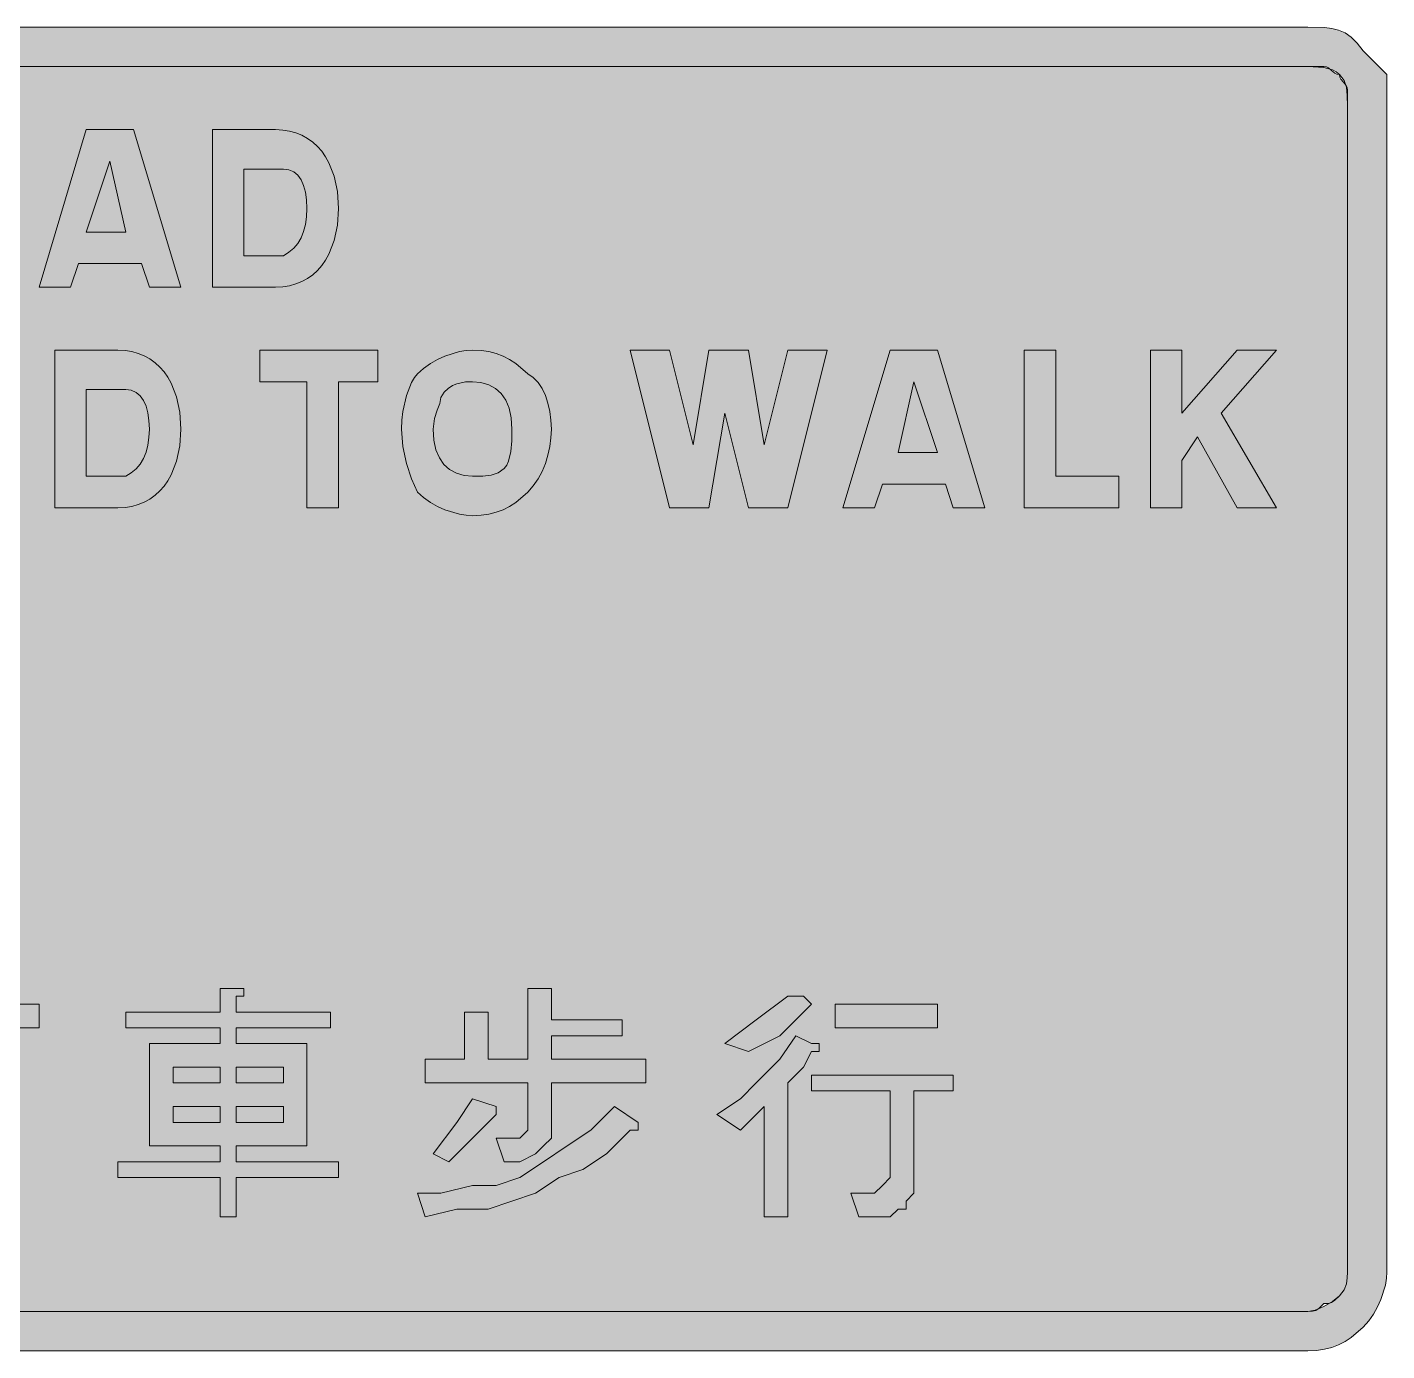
# Model space of a CAD drawing. Header units: metres. Extents: x 14 to 552, y 36 to 237.
# Drawn here: x 344.7 to 551.7, y 35.8 to 237.4 of the extents above; entities that cross this region are included whole.
import ezdxf

# ---------------------------------------------------------------- set-up
doc = ezdxf.new("R2010")
doc.units = ezdxf.units.M
doc.layers.add('FILL_BLACK_000000', color=7, linetype='Continuous', true_color=0x000000)
doc.layers.add('FILL_WHITE_FFFFFF', color=7, linetype='Continuous', true_color=0xffffff)

msp = doc.modelspace()

# ---------------------------------------------------------------- hatches: boundary and pattern name
at = {"layer": 'FILL_BLACK_000000', "true_color": 0x000000}
h = msp.add_hatch(color=7, dxfattribs=at)
h.dxf.hatch_style = 1
h.paths.add_polyline_path([(24.54, 35.78), (23.28, 35.91), (22.25, 36.27), (21.33, 36.96), (20.24, 37.17), (18.93, 37.71), (17.62, 38.48), (16.53, 39.36), (16.32, 40.28), (15.78, 41.31), (14.13, 44.16), (14.13, 47.76), (14.13, 225.36), (14.17, 227.85), (14.43, 230.01), (14.72, 231), (15.14, 231.94), (15.74, 232.86), (16.53, 233.76), (17.83, 234.95), (19.04, 235.84), (20.2, 236.48), (21.33, 236.91), (22.46, 237.17), (23.62, 237.3), (26.13, 237.36), (539.73, 237.36), (542.22, 237.3), (543.34, 237.17), (544.38, 236.91), (545.37, 236.48), (546.31, 235.84), (547.23, 234.95), (548.13, 233.76), (551.73, 230.16), (551.73, 225.36), (551.73, 47.76), (551.67, 46.81), (551.51, 45.77), (550.83, 43.56), (550.32, 42.44), (549.71, 41.35), (548.97, 40.31), (548.13, 39.36), (546.31, 37.79), (545.37, 37.17), (544.38, 36.66), (543.34, 36.27), (542.22, 35.99), (541.03, 35.82), (539.73, 35.76), (26.13, 35.76), (24.54, 35.78)])
h.paths.add_polyline_path([(24.54, 231.34), (23.28, 231.21), (22.25, 230.85), (21.33, 230.16), (20.64, 229.24), (20.28, 228.21), (20.15, 226.95), (20.13, 225.36), (20.13, 47.76), (20.15, 46.86), (20.28, 45.96), (20.64, 45.06), (21.33, 44.16), (22.04, 43.47), (22.53, 43.11), (23.02, 42.98), (23.73, 42.96), (23.78, 42.56), (23.94, 42.27), (24.48, 41.91), (25.25, 41.78), (26.13, 41.76), (539.73, 41.76), (540.82, 41.97), (542.13, 42.51), (543.44, 43.28), (544.53, 44.16), (545.22, 45.06), (545.58, 45.96), (545.71, 46.86), (545.73, 47.76), (545.73, 225.36), (545.71, 226.95), (545.58, 228.21), (545.22, 229.24), (544.53, 230.16), (544.03, 230.56), (543.44, 230.85), (542.13, 231.21), (539.73, 231.36), (26.13, 231.36), (24.54, 231.34)], flags=16)
h = msp.add_hatch(color=7, dxfattribs=at)
h.dxf.hatch_style = 1
h.paths.add_polyline_path([(362.13, 201.36), (357.33, 201.36), (352.53, 201.36), (351.33, 197.76), (346.53, 197.76), (353.73, 221.76), (357.33, 221.76), (360.93, 221.76), (368.13, 197.76), (363.33, 197.76), (362.13, 201.36)])
h.paths.add_polyline_path([(353.73, 206.16), (357.33, 206.16), (359.73, 206.16), (357.33, 216.96), (353.73, 206.16)], flags=16)
h = msp.add_hatch(color=7, dxfattribs=at)
h.dxf.hatch_style = 1
h.paths.add_polyline_path([(372.93, 221.76), (382.53, 221.76), (383.63, 221.7), (384.67, 221.54), (385.64, 221.27), (386.56, 220.9), (387.42, 220.43), (388.2, 219.86), (388.93, 219.2), (389.58, 218.46), (390.16, 217.63), (390.67, 216.72), (391.47, 214.67), (391.96, 212.34), (392.13, 209.76), (391.96, 207.18), (391.47, 204.85), (390.67, 202.8), (390.16, 201.89), (389.58, 201.06), (388.93, 200.32), (388.2, 199.66), (387.42, 199.09), (386.56, 198.62), (385.64, 198.25), (384.67, 197.98), (383.63, 197.82), (382.53, 197.76), (372.93, 197.76), (372.93, 221.76)])
h.paths.add_polyline_path([(381.33, 202.56), (382.53, 202.56), (383.73, 202.56), (384.57, 203.07), (385.31, 203.69), (385.92, 204.42), (386.43, 205.26), (386.82, 206.22), (387.11, 207.29), (387.27, 208.47), (387.33, 209.76), (387.27, 211.05), (387.11, 212.22), (386.82, 213.24), (386.43, 214.11), (385.92, 214.81), (385.31, 215.33), (384.57, 215.65), (383.73, 215.76), (382.53, 215.76), (381.33, 215.76), (377.73, 215.76), (377.73, 202.56), (381.33, 202.56)], flags=16)
h = msp.add_hatch(color=7, dxfattribs=at)
h.dxf.hatch_style = 1
h.paths.add_polyline_path([(348.93, 188.16), (358.53, 188.16), (359.63, 188.1), (360.67, 187.94), (361.64, 187.67), (362.56, 187.3), (363.42, 186.83), (364.2, 186.26), (364.93, 185.6), (365.58, 184.86), (366.16, 184.03), (366.67, 183.12), (367.47, 181.07), (367.96, 178.74), (368.13, 176.16), (367.96, 173.58), (367.47, 171.25), (366.67, 169.2), (366.16, 168.29), (365.58, 167.46), (364.93, 166.72), (364.2, 166.06), (363.42, 165.49), (362.56, 165.02), (361.64, 164.65), (360.67, 164.38), (359.63, 164.22), (358.53, 164.16), (348.93, 164.16), (348.93, 188.16)])
h.paths.add_polyline_path([(357.33, 168.96), (358.53, 168.96), (359.73, 168.96), (360.57, 169.47), (361.3, 170.09), (361.92, 170.82), (362.43, 171.66), (362.82, 172.62), (363.1, 173.69), (363.27, 174.87), (363.33, 176.16), (363.27, 177.45), (363.1, 178.62), (362.82, 179.64), (362.43, 180.51), (361.92, 181.21), (361.3, 181.73), (360.57, 182.05), (359.73, 182.16), (357.33, 182.16), (353.73, 182.16), (353.73, 168.96), (357.33, 168.96)], flags=16)
h = msp.add_hatch(color=7, dxfattribs=at)
h.dxf.hatch_style = 1
h.paths.add_polyline_path([(392.13, 164.16), (387.33, 164.16), (387.33, 183.36), (380.13, 183.36), (380.13, 188.16), (398.13, 188.16), (398.13, 183.36), (392.13, 183.36), (392.13, 164.16)])
h = msp.add_hatch(color=7, dxfattribs=at)
h.dxf.hatch_style = 1
h.paths.add_polyline_path([(415.02, 187.94), (416.14, 187.65), (417.18, 187.26), (418.17, 186.75), (419.11, 186.14), (420.93, 184.56), (421.77, 184), (422.51, 183.25), (423.12, 182.32), (423.63, 181.26), (424.02, 180.08), (424.3, 178.82), (424.47, 177.51), (424.53, 176.16), (424.47, 174.81), (424.3, 173.48), (424.02, 172.17), (423.63, 170.91), (423.12, 169.7), (422.51, 168.57), (421.77, 167.51), (420.93, 166.56), (419.11, 164.99), (418.17, 164.37), (417.18, 163.86), (416.14, 163.47), (415.02, 163.19), (413.83, 163.02), (412.53, 162.96), (411.58, 163.02), (410.54, 163.19), (408.33, 163.86), (407.21, 164.37), (406.12, 164.99), (405.08, 165.72), (404.13, 166.56), (403.25, 168.57), (402.48, 170.91), (401.94, 173.48), (401.73, 176.16), (401.78, 177.51), (401.94, 178.82), (402.48, 181.26), (403.25, 183.25), (403.68, 184), (404.13, 184.56), (405.08, 185.4), (406.12, 186.14), (407.21, 186.75), (408.33, 187.26), (410.54, 187.94), (411.58, 188.1), (412.53, 188.16), (413.83, 188.1), (415.02, 187.94)])
h.paths.add_polyline_path([(418.1, 179.31), (417.58, 180.55), (416.88, 181.56), (416.01, 182.35), (414.99, 182.91), (413.82, 183.25), (412.53, 183.36), (411.44, 183.32), (410.13, 183.06), (409.46, 182.77), (408.82, 182.35), (408.23, 181.75), (407.73, 180.96), (407.54, 180.04), (407.13, 179.01), (406.72, 177.75), (406.53, 176.16), (406.64, 174.47), (406.96, 173.01), (407.48, 171.77), (408.18, 170.76), (409.05, 169.97), (410.07, 169.41), (411.24, 169.07), (412.53, 168.96), (414.12, 168.98), (415.38, 169.11), (416.41, 169.47), (417.33, 170.16), (417.73, 170.66), (418.02, 171.27), (418.38, 172.71), (418.51, 174.38), (418.53, 176.16), (418.42, 177.85), (418.1, 179.31)], flags=16)
h = msp.add_hatch(color=7, dxfattribs=at)
h.dxf.hatch_style = 1
h.paths.add_polyline_path([(460.53, 164.16), (454.53, 164.16), (450.93, 178.56), (448.53, 164.16), (442.53, 164.16), (436.53, 188.16), (442.53, 188.16), (446.13, 173.76), (448.53, 188.16), (450.93, 188.16), (454.53, 188.16), (456.93, 173.76), (460.53, 188.16), (466.53, 188.16), (460.53, 164.16)])
h = msp.add_hatch(color=7, dxfattribs=at)
h.dxf.hatch_style = 1
h.paths.add_polyline_path([(484.53, 167.76), (479.73, 167.76), (474.93, 167.76), (473.73, 164.16), (468.93, 164.16), (476.13, 188.16), (479.73, 188.16), (483.33, 188.16), (490.53, 164.16), (485.73, 164.16), (484.53, 167.76)])
h.paths.add_polyline_path([(477.33, 172.56), (479.73, 172.56), (483.33, 172.56), (479.73, 183.36), (477.33, 172.56)], flags=16)
h = msp.add_hatch(color=7, dxfattribs=at)
h.dxf.hatch_style = 1
h.paths.add_polyline_path([(501.33, 168.96), (510.93, 168.96), (510.93, 164.16), (496.53, 164.16), (496.53, 188.16), (501.33, 188.16), (501.33, 168.96)])
h = msp.add_hatch(color=7, dxfattribs=at)
h.dxf.hatch_style = 1
h.paths.add_polyline_path([(526.53, 178.56), (534.93, 164.16), (528.93, 164.16), (522.93, 174.96), (520.53, 171.36), (520.53, 164.16), (515.73, 164.16), (515.73, 188.16), (520.53, 188.16), (520.53, 178.56), (528.93, 188.16), (534.93, 188.16), (526.53, 178.56)])
h = msp.add_hatch(color=7, dxfattribs=at)
h.dxf.hatch_style = 1
h.paths.add_polyline_path([(377.73, 89.76), (376.53, 89.76), (376.53, 87.36), (390.93, 87.36), (390.93, 84.96), (376.53, 84.96), (376.53, 82.56), (387.33, 82.56), (387.33, 66.96), (376.53, 66.96), (376.53, 64.56), (392.13, 64.56), (392.13, 62.16), (376.53, 62.16), (376.53, 56.16), (374.13, 56.16), (374.13, 62.16), (358.53, 62.16), (358.53, 64.56), (374.13, 64.56), (374.13, 66.96), (363.33, 66.96), (363.33, 82.56), (374.13, 82.56), (374.13, 84.96), (359.73, 84.96), (359.73, 87.36), (374.13, 87.36), (374.13, 90.96), (376.53, 90.96), (377.73, 90.96), (377.73, 89.76)])
h.paths.add_polyline_path([(374.13, 76.56), (374.13, 78.96), (366.93, 78.96), (366.93, 76.56), (374.13, 76.56)], flags=16)
h.paths.add_polyline_path([(366.93, 70.56), (374.13, 70.56), (374.13, 72.96), (366.93, 72.96), (366.93, 70.56)], flags=16)
h.paths.add_polyline_path([(376.53, 78.96), (376.53, 76.56), (383.73, 76.56), (383.73, 78.96), (376.53, 78.96)], flags=16)
h.paths.add_polyline_path([(383.73, 72.96), (376.53, 72.96), (376.53, 70.56), (383.73, 70.56), (383.73, 72.96)], flags=16)
h = msp.add_hatch(color=7, dxfattribs=at)
h.dxf.hatch_style = 1
h.paths.add_polyline_path([(411.33, 80.16), (411.33, 87.36), (414.93, 87.36), (414.93, 86.16), (414.93, 80.16), (420.93, 80.16), (420.93, 90.96), (424.53, 90.96), (424.53, 89.76), (424.53, 86.16), (435.33, 86.16), (435.33, 83.76), (424.53, 83.76), (424.53, 80.16), (438.93, 80.16), (438.93, 76.56), (424.53, 76.56), (424.53, 70.56), (424.53, 68.16), (423.33, 66.96), (422.13, 65.76), (419.73, 64.56), (417.33, 64.56), (416.13, 68.16), (418.53, 68.16), (419.73, 68.16), (420.93, 69.36), (420.93, 71.76), (420.93, 76.56), (405.33, 76.56), (405.33, 80.16), (411.33, 80.16)])
h = msp.add_hatch(color=7, dxfattribs=at)
h.dxf.hatch_style = 1
h.paths.add_polyline_path([(455.73, 86.16), (460.53, 89.76), (462.93, 89.76), (464.13, 88.56), (462.93, 87.36), (459.33, 83.76), (454.53, 81.36), (450.93, 82.56), (455.73, 86.16)])
h = msp.add_hatch(color=7, dxfattribs=at)
h.dxf.hatch_style = 1
h.paths.add_polyline_path([(346.53, 88.56), (346.53, 84.96), (329.73, 84.96), (329.73, 80.16), (336.93, 75.36), (341.73, 70.56), (339.33, 68.16), (334.53, 71.76), (329.73, 75.36), (329.73, 56.16), (326.13, 56.16), (326.13, 84.96), (311.73, 84.96), (311.73, 88.56), (346.53, 88.56)])
h = msp.add_hatch(color=7, dxfattribs=at)
h.dxf.hatch_style = 1
h.paths.add_polyline_path([(483.33, 88.56), (483.33, 84.96), (467.73, 84.96), (467.73, 88.56), (483.33, 88.56)])
h = msp.add_hatch(color=7, dxfattribs=at)
h.dxf.hatch_style = 1
h.paths.add_polyline_path([(453.33, 74.16), (455.73, 76.56), (459.33, 80.16), (461.73, 83.76), (464.13, 82.56), (465.33, 82.56), (465.33, 81.36), (464.13, 81.36), (462.93, 78.96), (460.53, 76.56), (460.53, 56.16), (456.93, 56.16), (456.93, 72.96), (453.33, 69.36), (449.73, 71.76), (453.33, 74.16)])
h = msp.add_hatch(color=7, dxfattribs=at)
h.dxf.hatch_style = 1
h.paths.add_polyline_path([(464.13, 75.36), (464.13, 77.76), (485.73, 77.76), (485.73, 75.36), (479.73, 75.36), (479.73, 62.16), (479.73, 60.96), (479.73, 59.76), (478.53, 58.56), (478.53, 57.36), (477.33, 57.36), (476.13, 56.16), (474.93, 56.16), (473.73, 56.16), (471.33, 56.16), (470.13, 59.76), (473.73, 59.76), (474.93, 60.96), (476.13, 62.16), (476.13, 63.36), (476.13, 75.36), (464.13, 75.36)])
h = msp.add_hatch(color=7, dxfattribs=at)
h.dxf.hatch_style = 1
h.paths.add_polyline_path([(407.73, 59.76), (412.53, 60.96), (416.13, 60.96), (419.73, 62.16), (423.33, 64.56), (426.93, 66.96), (430.53, 69.36), (434.13, 72.96), (437.73, 70.56), (437.73, 69.36), (436.53, 69.36), (432.93, 65.76), (429.33, 63.36), (425.73, 62.16), (422.13, 59.76), (418.53, 58.56), (414.93, 57.36), (410.13, 57.36), (405.33, 56.16), (404.13, 59.76), (407.73, 59.76)])
h = msp.add_hatch(color=7, dxfattribs=at)
h.dxf.hatch_style = 1
h.paths.add_polyline_path([(410.13, 70.56), (412.53, 74.16), (416.13, 72.96), (416.13, 71.76), (412.53, 68.16), (408.93, 64.56), (406.53, 65.76), (410.13, 70.56)])
at = {"layer": 'FILL_WHITE_FFFFFF', "true_color": 0xffffff}
h = msp.add_hatch(color=7, dxfattribs=at)
h.dxf.hatch_style = 1
h.paths.add_polyline_path([(539.73, 231.36), (542.13, 231.36), (542.53, 231.31), (542.84, 231.17), (543.33, 230.76), (543.82, 230.35), (544.13, 230.21), (544.53, 230.16), (544.58, 229.76), (544.72, 229.45), (545.13, 228.96), (545.54, 228.47), (545.68, 228.16), (545.73, 227.76), (545.73, 225.36), (545.73, 47.76), (545.71, 46.86), (545.58, 45.96), (545.22, 45.06), (544.53, 44.16), (543.82, 43.47), (543.33, 43.11), (542.84, 42.98), (542.13, 42.96), (541.42, 42.27), (540.93, 41.91), (540.44, 41.78), (539.73, 41.76), (26.13, 41.76), (25.28, 41.81), (24.54, 41.97), (23.28, 42.51), (22.25, 43.28), (21.33, 44.16), (20.13, 45.36), (20.13, 47.76), (20.13, 225.36), (20.15, 226.95), (20.28, 228.21), (20.64, 229.24), (21.33, 230.16), (22.25, 230.85), (23.28, 231.21), (24.54, 231.34), (26.13, 231.36), (539.73, 231.36)])

# ---------------------------------------------------------------- linework, layer by layer
at = {"layer": 'FILL_BLACK_000000', "lineweight": 0, "true_color": 0x000000}
for points in [[(26.13, 237.36), (539.73, 237.36), (542.22, 237.3), (543.34, 237.17), (544.38, 236.91), (545.37, 236.48), (546.31, 235.84), (547.23, 234.95), (548.13, 233.76), (551.73, 230.16), (551.73, 225.36), (551.73, 47.76), (551.67, 46.81), (551.51, 45.77), (550.83, 43.56), (550.32, 42.44), (549.71, 41.35), (548.97, 40.31), (548.13, 39.36), (546.31, 37.79), (545.37, 37.17), (544.38, 36.66), (543.34, 36.27), (542.22, 35.99), (541.03, 35.82), (539.73, 35.76), (26.13, 35.76)], [(26.13, 41.76), (539.73, 41.76), (540.82, 41.97), (542.13, 42.51), (543.44, 43.28), (544.53, 44.16), (545.22, 45.06), (545.58, 45.96), (545.71, 46.86), (545.73, 47.76), (545.73, 225.36), (545.71, 226.95), (545.58, 228.21), (545.22, 229.24), (544.53, 230.16), (544.03, 230.56), (543.44, 230.85), (542.13, 231.21), (539.73, 231.36), (26.13, 231.36)]]:
    msp.add_lwpolyline(points, dxfattribs=at)
for points in [[(362.13, 201.36), (357.33, 201.36), (352.53, 201.36), (351.33, 197.76), (346.53, 197.76), (353.73, 221.76), (357.33, 221.76), (360.93, 221.76), (368.13, 197.76), (363.33, 197.76)], [(372.93, 221.76), (382.53, 221.76), (383.63, 221.7), (384.67, 221.54), (385.64, 221.27), (386.56, 220.9), (387.42, 220.43), (388.2, 219.86), (388.93, 219.2), (389.58, 218.46), (390.16, 217.63), (390.67, 216.72), (391.47, 214.67), (391.96, 212.34), (392.13, 209.76), (391.96, 207.18), (391.47, 204.85), (390.67, 202.8), (390.16, 201.89), (389.58, 201.06), (388.93, 200.32), (388.2, 199.66), (387.42, 199.09), (386.56, 198.62), (385.64, 198.25), (384.67, 197.98), (383.63, 197.82), (382.53, 197.76), (372.93, 197.76)], [(353.73, 206.16), (357.33, 206.16), (359.73, 206.16), (357.33, 216.96)], [(381.33, 202.56), (382.53, 202.56), (383.73, 202.56), (384.57, 203.07), (385.31, 203.69), (385.92, 204.42), (386.43, 205.26), (386.82, 206.22), (387.11, 207.29), (387.27, 208.47), (387.33, 209.76), (387.27, 211.05), (387.11, 212.22), (386.82, 213.24), (386.43, 214.11), (385.92, 214.81), (385.31, 215.33), (384.57, 215.65), (383.73, 215.76), (382.53, 215.76), (381.33, 215.76), (377.73, 215.76), (377.73, 202.56)], [(348.93, 188.16), (358.53, 188.16), (359.63, 188.1), (360.67, 187.94), (361.64, 187.67), (362.56, 187.3), (363.42, 186.83), (364.2, 186.26), (364.93, 185.6), (365.58, 184.86), (366.16, 184.03), (366.67, 183.12), (367.47, 181.07), (367.96, 178.74), (368.13, 176.16), (367.96, 173.58), (367.47, 171.25), (366.67, 169.2), (366.16, 168.29), (365.58, 167.46), (364.93, 166.72), (364.2, 166.06), (363.42, 165.49), (362.56, 165.02), (361.64, 164.65), (360.67, 164.38), (359.63, 164.22), (358.53, 164.16), (348.93, 164.16)], [(392.13, 164.16), (387.33, 164.16), (387.33, 183.36), (380.13, 183.36), (380.13, 188.16), (398.13, 188.16), (398.13, 183.36), (392.13, 183.36)], [(415.02, 187.94), (416.14, 187.65), (417.18, 187.26), (418.17, 186.75), (419.11, 186.14), (420.93, 184.56), (421.77, 184), (422.51, 183.25), (423.12, 182.32), (423.63, 181.26), (424.02, 180.08), (424.3, 178.82), (424.47, 177.51), (424.53, 176.16), (424.47, 174.81), (424.3, 173.48), (424.02, 172.17), (423.63, 170.91), (423.12, 169.7), (422.51, 168.57), (421.77, 167.51), (420.93, 166.56), (419.11, 164.99), (418.17, 164.37), (417.18, 163.86), (416.14, 163.47), (415.02, 163.19), (413.83, 163.02), (412.53, 162.96), (411.58, 163.02), (410.54, 163.19), (408.33, 163.86), (407.21, 164.37), (406.12, 164.99), (405.08, 165.72), (404.13, 166.56), (403.25, 168.57), (402.48, 170.91), (401.94, 173.48), (401.73, 176.16), (401.78, 177.51), (401.94, 178.82), (402.48, 181.26), (403.25, 183.25), (403.68, 184), (404.13, 184.56), (405.08, 185.4), (406.12, 186.14), (407.21, 186.75), (408.33, 187.26), (410.54, 187.94), (411.58, 188.1), (412.53, 188.16), (413.83, 188.1)], [(460.53, 164.16), (454.53, 164.16), (450.93, 178.56), (448.53, 164.16), (442.53, 164.16), (436.53, 188.16), (442.53, 188.16), (446.13, 173.76), (448.53, 188.16), (450.93, 188.16), (454.53, 188.16), (456.93, 173.76), (460.53, 188.16), (466.53, 188.16)], [(484.53, 167.76), (479.73, 167.76), (474.93, 167.76), (473.73, 164.16), (468.93, 164.16), (476.13, 188.16), (479.73, 188.16), (483.33, 188.16), (490.53, 164.16), (485.73, 164.16)], [(501.33, 168.96), (510.93, 168.96), (510.93, 164.16), (496.53, 164.16), (496.53, 188.16), (501.33, 188.16)], [(526.53, 178.56), (534.93, 164.16), (528.93, 164.16), (522.93, 174.96), (520.53, 171.36), (520.53, 164.16), (515.73, 164.16), (515.73, 188.16), (520.53, 188.16), (520.53, 178.56), (528.93, 188.16), (534.93, 188.16)], [(357.33, 168.96), (358.53, 168.96), (359.73, 168.96), (360.57, 169.47), (361.3, 170.09), (361.92, 170.82), (362.43, 171.66), (362.82, 172.62), (363.1, 173.69), (363.27, 174.87), (363.33, 176.16), (363.27, 177.45), (363.1, 178.62), (362.82, 179.64), (362.43, 180.51), (361.92, 181.21), (361.3, 181.73), (360.57, 182.05), (359.73, 182.16), (357.33, 182.16), (353.73, 182.16), (353.73, 168.96)], [(418.1, 179.31), (417.58, 180.55), (416.88, 181.56), (416.01, 182.35), (414.99, 182.91), (413.82, 183.25), (412.53, 183.36), (411.44, 183.32), (410.13, 183.06), (409.46, 182.77), (408.82, 182.35), (408.23, 181.75), (407.73, 180.96), (407.54, 180.04), (407.13, 179.01), (406.72, 177.75), (406.53, 176.16), (406.64, 174.47), (406.96, 173.01), (407.48, 171.77), (408.18, 170.76), (409.05, 169.97), (410.07, 169.41), (411.24, 169.07), (412.53, 168.96), (414.12, 168.98), (415.38, 169.11), (416.41, 169.47), (417.33, 170.16), (417.73, 170.66), (418.02, 171.27), (418.38, 172.71), (418.51, 174.38), (418.53, 176.16), (418.42, 177.85)], [(477.33, 172.56), (479.73, 172.56), (483.33, 172.56), (479.73, 183.36)], [(377.73, 89.76), (376.53, 89.76), (376.53, 87.36), (390.93, 87.36), (390.93, 84.96), (376.53, 84.96), (376.53, 82.56), (387.33, 82.56), (387.33, 66.96), (376.53, 66.96), (376.53, 64.56), (392.13, 64.56), (392.13, 62.16), (376.53, 62.16), (376.53, 56.16), (374.13, 56.16), (374.13, 62.16), (358.53, 62.16), (358.53, 64.56), (374.13, 64.56), (374.13, 66.96), (363.33, 66.96), (363.33, 82.56), (374.13, 82.56), (374.13, 84.96), (359.73, 84.96), (359.73, 87.36), (374.13, 87.36), (374.13, 90.96), (376.53, 90.96), (377.73, 90.96)], [(411.33, 80.16), (411.33, 87.36), (414.93, 87.36), (414.93, 86.16), (414.93, 80.16), (420.93, 80.16), (420.93, 90.96), (424.53, 90.96), (424.53, 89.76), (424.53, 86.16), (435.33, 86.16), (435.33, 83.76), (424.53, 83.76), (424.53, 80.16), (438.93, 80.16), (438.93, 76.56), (424.53, 76.56), (424.53, 70.56), (424.53, 68.16), (423.33, 66.96), (422.13, 65.76), (419.73, 64.56), (417.33, 64.56), (416.13, 68.16), (418.53, 68.16), (419.73, 68.16), (420.93, 69.36), (420.93, 71.76), (420.93, 76.56), (405.33, 76.56), (405.33, 80.16)], [(455.73, 86.16), (460.53, 89.76), (462.93, 89.76), (464.13, 88.56), (462.93, 87.36), (459.33, 83.76), (454.53, 81.36), (450.93, 82.56)], [(346.53, 88.56), (346.53, 84.96), (329.73, 84.96), (329.73, 80.16), (336.93, 75.36), (341.73, 70.56), (339.33, 68.16), (334.53, 71.76), (329.73, 75.36), (329.73, 56.16), (326.13, 56.16), (326.13, 84.96), (311.73, 84.96), (311.73, 88.56)], [(483.33, 88.56), (483.33, 84.96), (467.73, 84.96), (467.73, 88.56)], [(453.33, 74.16), (455.73, 76.56), (459.33, 80.16), (461.73, 83.76), (464.13, 82.56), (465.33, 82.56), (465.33, 81.36), (464.13, 81.36), (462.93, 78.96), (460.53, 76.56), (460.53, 56.16), (456.93, 56.16), (456.93, 72.96), (453.33, 69.36), (449.73, 71.76)], [(374.13, 76.56), (374.13, 78.96), (366.93, 78.96), (366.93, 76.56)], [(376.53, 78.96), (376.53, 76.56), (383.73, 76.56), (383.73, 78.96)], [(464.13, 75.36), (464.13, 77.76), (485.73, 77.76), (485.73, 75.36), (479.73, 75.36), (479.73, 62.16), (479.73, 60.96), (479.73, 59.76), (478.53, 58.56), (478.53, 57.36), (477.33, 57.36), (476.13, 56.16), (474.93, 56.16), (473.73, 56.16), (471.33, 56.16), (470.13, 59.76), (473.73, 59.76), (474.93, 60.96), (476.13, 62.16), (476.13, 63.36), (476.13, 75.36)], [(366.93, 70.56), (374.13, 70.56), (374.13, 72.96), (366.93, 72.96)], [(383.73, 72.96), (376.53, 72.96), (376.53, 70.56), (383.73, 70.56)], [(407.73, 59.76), (412.53, 60.96), (416.13, 60.96), (419.73, 62.16), (423.33, 64.56), (426.93, 66.96), (430.53, 69.36), (434.13, 72.96), (437.73, 70.56), (437.73, 69.36), (436.53, 69.36), (432.93, 65.76), (429.33, 63.36), (425.73, 62.16), (422.13, 59.76), (418.53, 58.56), (414.93, 57.36), (410.13, 57.36), (405.33, 56.16), (404.13, 59.76)], [(410.13, 70.56), (412.53, 74.16), (416.13, 72.96), (416.13, 71.76), (412.53, 68.16), (408.93, 64.56), (406.53, 65.76)]]:
    msp.add_lwpolyline(points, close=True, dxfattribs=at)
at = {"layer": 'FILL_WHITE_FFFFFF', "lineweight": 0, "true_color": 0xffffff}
msp.add_lwpolyline([(26.13, 231.36), (539.73, 231.36), (542.13, 231.36), (542.53, 231.31), (542.84, 231.17), (543.33, 230.76), (543.82, 230.35), (544.13, 230.21), (544.53, 230.16), (544.58, 229.76), (544.72, 229.45), (545.13, 228.96), (545.54, 228.47), (545.68, 228.16), (545.73, 227.76), (545.73, 225.36), (545.73, 47.76), (545.71, 46.86), (545.58, 45.96), (545.22, 45.06), (544.53, 44.16), (543.82, 43.47), (543.33, 43.11), (542.84, 42.98), (542.13, 42.96), (541.42, 42.27), (540.93, 41.91), (540.44, 41.78), (539.73, 41.76), (26.13, 41.76)], dxfattribs=at)

doc.saveas('drawing.dxf')
